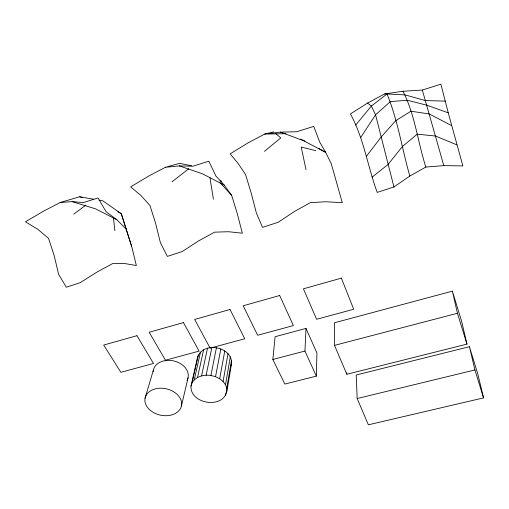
<?xml version="1.0" encoding="UTF-8"?>
<svg xmlns="http://www.w3.org/2000/svg" width="509" height="509" viewBox="0 0 509 509"><rect width="100%" height="100%" fill="white"/><g stroke="black" fill="none" stroke-linecap="round" stroke-linejoin="round"><path stroke-width="0.76" d="M316.344 376.113L316.929 353.011L305.992 328.42L275.108 336.716L272.849 359.456L284.836 384.079L316.344 376.113L304.948 351.057L305.992 328.42M226.81 391.828L231.525 363.782C232.817 346.044 201.411 340.865 197.327 358.33L190.99 386.204C190.003 405.457 227.72 409.312 226.772 388.278L231.5 360.296M225.64 395.169L226.041 392.827M226.772 388.278L225.506 384.747L230.303 356.841M225.506 384.747L223.095 381.495L228.013 353.653M223.095 381.495L219.691 378.741L224.781 350.956M219.691 378.741L215.536 376.685L220.817 348.951M190.99 386.204C192.599 377.354 203.027 374.14 210.911 375.47L216.408 347.774M206.145 375.197L211.859 347.513M201.577 375.877L207.494 348.188M197.53 377.455L203.619 349.747M194.279 379.829L200.501 352.075M192.052 382.813L198.357 355.008M181.414 405.997A18.591 13.501 12.2 0 0 156.804 388.539A18.591 13.501 12.2 0 0 151.593 411.342A18.591 13.501 12.2 0 0 181.414 405.997L188.05 377.786M145.052 398.273L153.324 370.272M230.844 365.748L231.525 363.782M360.805 137.335L375.559 114.786L390.441 101.545L407.391 100.273L426.682 105.166L448.238 112.82L462.891 165.921L443.803 165.622L425.829 167.06L409.821 176.05L393.947 186.956L377.194 192.408C367.657 166.43 363.846 138.429 350.434 113.914L367.581 103.072L384.658 93.917L402.982 91.264L422.317 90.048L440.883 84.189L448.238 112.82M366.359 156.39L381.343 136.787L395.798 120.62L410.922 111.204L429.202 113.946L451.438 125.507M355.689 125.093L371.373 106.063L387.025 93.987L405.043 94.878L425.327 100.566L445.432 101.132M264.464 151.351L280.783 137.92L275.522 133.371M372.06 177.17L387.979 164.528L402.428 146.484L417.208 134.179L435.45 136.024L456.885 144.861M172.055 181.77L188.839 168.695M73.741 214.124L85.843 205.178M165.368 167.302L148.526 176.146L130.679 186.867L140.948 195.52L149.99 205.56L155.576 223.241L160.437 242.812L167.359 256.396L182.158 251.567L198.72 240.84L214.543 232.168L228.426 231.722L242.329 233.211L237.213 213.398L231.703 195.456L224.214 185.066L215.911 176.025L208.824 161.207L192.949 166.195L179.257 165.896L165.368 167.302L179.658 163.325L191.619 165.788M93.605 199.229L79.639 196.773L60.221 202.493L43.539 211.171L25.45 221.803L37.851 229.336L48.559 238.39L54.145 255.41L58.624 274.389L66.304 287.216L80.199 282.667L97.009 272.06L112.699 263.554L124.762 263.541L136.361 265.533L131.653 246.331L121.295 213.716L102.913 200.864L99.039 200.183M452.374 291.154L334.407 322.789L334.515 345.369L346.833 374.274L466.963 344.116L461.638 321.351L452.374 291.154L457.451 313.27L466.963 344.116M272.849 359.456L304.948 351.057M334.515 345.369L457.451 313.27M469.419 346.693L356.224 374.999L357.165 398.534L368.37 424.811L483.55 397.892L477.843 374.147L469.419 346.693L474.935 369.954L483.55 397.892M273.766 131.856L264.674 134.071L247.711 143.061L230.144 153.845L238.244 163.612L245.58 174.625L251.153 192.93L256.39 213.048L262.536 227.37L278.207 222.261L294.488 211.451L310.407 202.627L326.097 201.749L342.283 202.716L331.283 163.752L325.658 152.35L319.735 142.145L313.748 126.385L296.677 131.761L280.51 132.117L264.674 134.071L286.02 133.676M357.165 398.534L474.935 369.954M60.221 202.493L72.151 201.628L83.368 202.576L98.033 197.976L106.177 211.827L116.822 219.697L126.137 229.063L131.653 246.331M384.658 93.917L387.025 93.987C397.892 120.226 402.008 148.806 409.821 176.05M315.841 150.683L301.213 147.044L305.998 169.656M210.911 375.47L215.536 376.685M79.639 196.773L82.598 197.638M72.151 201.628L95.603 208.875L116.822 219.697M179.257 165.896L202.436 173.779L224.214 185.066M220.098 180.689L221.568 181.229M280.51 132.117L303.358 140.63L325.658 152.35L318.838 148.424M300.622 139.122L304.942 141.063M117.891 211.789L121.295 213.716L126.137 229.063M367.581 103.072L371.373 106.063L375.559 114.786L393.947 186.956M220.022 182.591L231.703 195.456M402.982 91.264C415.039 114.837 417.768 142.049 425.829 167.06M422.317 90.048L443.803 165.622M209.943 177.673L213.417 199.191M113.399 217.324L114.862 230.634M346.794 372.734L346.833 374.274M153.158 371.659A17.764 13.272 12.6 0 1 174.364 361.091A17.764 13.272 12.6 0 1 187.058 380.382M136.959 335.692L103.696 345.057L120.875 372.302L153.514 363.458L136.959 335.692M183.469 322.598L149.169 332.256L165.482 360.219L199.114 351.108L183.469 322.598M230.03 309.485L194.68 319.442L210.109 348.137L244.746 338.752L230.03 309.485M279.695 295.506L243.2 305.782L257.643 335.266L293.375 325.588L279.695 295.506M341.367 278.137L303.428 288.819L316.598 319.296L353.698 309.249L341.367 278.137"/></g></svg>
